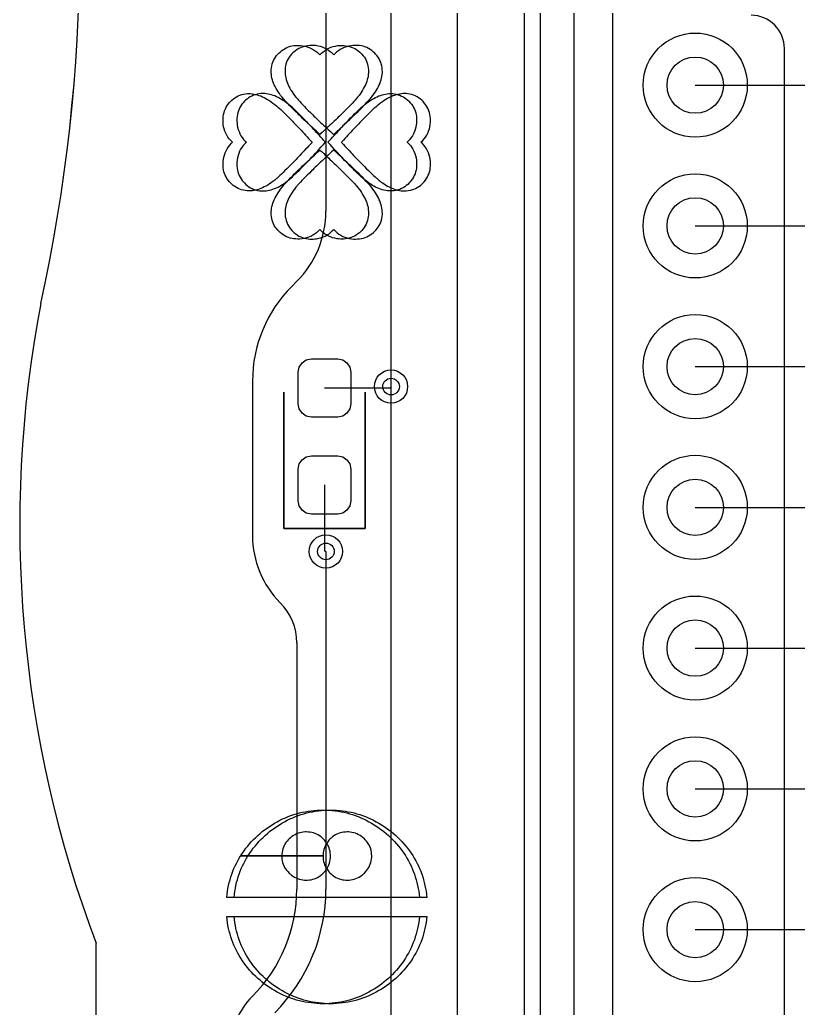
# Model space of a CAD drawing. Header units: millimetres. Extents: x -220 to 263, y -14 to 135.
# Drawn here: x 31.62 to 45.67, y 77.28 to 95.12 of the extents above; entities that cross this region are included whole.
import ezdxf

# ---------------------------------------------------------------- set-up
doc = ezdxf.new("R2010")
doc.units = ezdxf.units.MM
doc.layers.get('0').update_dxf_attribs({"color": 96, "lineweight": 25, "true_color": 0x008000})
for name, color, linetype, lineweight, true_color in [('livello 11', 30, 'Continuous', 25, 0xff7f00), ('livello 8', 18, 'Continuous', 25, 0x000000), ('livello 9', 18, 'Continuous', 25, 0x000000)]:
    doc.layers.add(name, color=color, linetype=linetype, lineweight=lineweight, true_color=true_color)

msp = doc.modelspace()

# ---------------------------------------------------------------- linework, layer by layer
msp.add_line((33, 57.228), (33, 78.454))
for centre, radius, start, end in [((2.5, 96.5), 30.208, 347.5741, 11.8893), ((52.973, 86), 21.351, 169.2022, 200.6976)]:
    msp.add_arc(centre, radius, start, end)
at = {"layer": 'livello 11', "color": 168, "true_color": 0x0d115e, "flags": 128}
for points in [[(41.019, 56.093), (41.019, 108.925)], [(37.038, 93.048), (37.03, 93.056), (36.999, 93.084), (36.969, 93.112), (36.939, 93.14), (36.91, 93.167), (36.882, 93.193), (36.855, 93.219), (36.828, 93.244), (36.802, 93.269), (36.776, 93.293), (36.752, 93.316), (36.728, 93.339), (36.704, 93.362), (36.682, 93.383), (36.66, 93.405), (36.638, 93.425), (36.598, 93.465), (36.56, 93.502), (36.525, 93.537), (36.493, 93.57), (36.464, 93.601), (36.437, 93.629), (36.413, 93.655), (36.392, 93.679), (36.383, 93.69), (36.356, 93.723), (36.33, 93.755), (36.307, 93.787), (36.285, 93.819), (36.265, 93.85), (36.247, 93.881), (36.23, 93.912), (36.216, 93.943), (36.203, 93.974), (36.191, 94.004), (36.182, 94.034), (36.174, 94.064), (36.168, 94.094), (36.163, 94.123), (36.16, 94.167), (36.16, 94.181), (36.161, 94.218), (36.165, 94.253), (36.171, 94.288), (36.179, 94.321), (36.19, 94.354), (36.204, 94.385), (36.22, 94.415), (36.238, 94.445), (36.258, 94.473), (36.282, 94.5), (36.298, 94.517), (36.325, 94.542), (36.352, 94.565), (36.381, 94.584), (36.411, 94.602), (36.441, 94.617), (36.473, 94.629), (36.506, 94.64), (36.539, 94.647), (36.574, 94.653), (36.61, 94.656), (36.635, 94.656), (36.665, 94.655), (36.695, 94.653), (36.724, 94.65), (36.767, 94.642), (36.807, 94.632), (36.847, 94.618), (36.884, 94.602), (36.92, 94.582), (36.954, 94.559), (36.987, 94.534), (37.018, 94.505), (37.038, 94.484), (37.068, 94.515), (37.099, 94.542), (37.132, 94.567), (37.166, 94.589), (37.202, 94.608), (37.239, 94.623), (37.278, 94.636), (37.318, 94.645), (37.36, 94.652), (37.403, 94.655), (37.433, 94.656), (37.469, 94.655), (37.505, 94.651), (37.539, 94.645), (37.573, 94.637), (37.606, 94.626), (37.637, 94.614), (37.668, 94.598), (37.698, 94.581), (37.727, 94.561), (37.755, 94.538), (37.773, 94.522), (37.798, 94.496), (37.821, 94.469), (37.842, 94.441), (37.86, 94.412), (37.875, 94.382), (37.888, 94.351), (37.899, 94.319), (37.907, 94.285), (37.912, 94.25), (37.915, 94.215), (37.915, 94.19), (37.915, 94.16), (37.912, 94.13), (37.908, 94.099), (37.902, 94.069), (37.894, 94.038), (37.884, 94.007), (37.873, 93.977), (37.86, 93.945), (37.845, 93.914), (37.829, 93.883), (37.81, 93.851), (37.79, 93.819), (37.769, 93.787), (37.745, 93.755), (37.72, 93.723), (37.693, 93.69), (37.673, 93.667), (37.651, 93.642), (37.626, 93.614), (37.597, 93.584), (37.567, 93.552), (37.533, 93.518), (37.497, 93.482), (37.458, 93.443), (37.416, 93.403), (37.394, 93.381), (37.371, 93.36), (37.348, 93.337), (37.324, 93.314), (37.299, 93.291), (37.274, 93.267), (37.248, 93.243), (37.221, 93.218), (37.194, 93.192), (37.166, 93.166), (37.137, 93.139), (37.108, 93.112), (37.077, 93.084), (37.046, 93.056), (37.038, 93.048)], [(36.899, 92.909), (36.891, 92.9), (36.862, 92.87), (36.835, 92.839), (36.807, 92.81), (36.78, 92.781), (36.754, 92.753), (36.728, 92.725), (36.703, 92.698), (36.678, 92.672), (36.654, 92.647), (36.63, 92.622), (36.608, 92.598), (36.585, 92.575), (36.563, 92.552), (36.542, 92.531), (36.522, 92.509), (36.482, 92.469), (36.445, 92.431), (36.409, 92.396), (36.376, 92.364), (36.346, 92.335), (36.318, 92.308), (36.291, 92.284), (36.268, 92.263), (36.257, 92.253), (36.224, 92.227), (36.192, 92.201), (36.16, 92.178), (36.128, 92.156), (36.097, 92.136), (36.065, 92.118), (36.034, 92.101), (36.003, 92.087), (35.973, 92.073), (35.942, 92.062), (35.912, 92.052), (35.882, 92.045), (35.853, 92.038), (35.823, 92.034), (35.794, 92.031), (35.765, 92.031), (35.729, 92.032), (35.693, 92.036), (35.659, 92.042), (35.626, 92.05), (35.593, 92.061), (35.562, 92.075), (35.532, 92.091), (35.502, 92.109), (35.474, 92.13), (35.447, 92.153), (35.429, 92.17), (35.405, 92.196), (35.382, 92.224), (35.362, 92.252), (35.345, 92.282), (35.33, 92.313), (35.317, 92.344), (35.307, 92.377), (35.3, 92.411), (35.294, 92.445), (35.291, 92.481), (35.291, 92.505), (35.292, 92.536), (35.294, 92.566), (35.297, 92.595), (35.304, 92.638), (35.315, 92.678), (35.329, 92.718), (35.345, 92.755), (35.365, 92.791), (35.388, 92.825), (35.413, 92.858), (35.442, 92.889), (35.463, 92.909), (35.432, 92.939), (35.404, 92.97), (35.38, 93.003), (35.358, 93.037), (35.339, 93.073), (35.324, 93.11), (35.311, 93.149), (35.302, 93.189), (35.295, 93.231), (35.292, 93.274), (35.291, 93.303), (35.292, 93.34), (35.296, 93.376), (35.301, 93.41), (35.31, 93.444), (35.32, 93.477), (35.333, 93.509), (35.349, 93.539), (35.366, 93.569), (35.386, 93.598), (35.409, 93.626), (35.425, 93.644), (35.451, 93.67), (35.478, 93.693), (35.505, 93.713), (35.534, 93.731), (35.565, 93.747), (35.596, 93.76), (35.628, 93.77), (35.662, 93.778), (35.697, 93.784), (35.732, 93.786), (35.757, 93.787), (35.787, 93.786), (35.817, 93.784), (35.847, 93.779), (35.878, 93.773), (35.909, 93.765), (35.939, 93.755), (35.97, 93.744), (36.002, 93.731), (36.033, 93.716), (36.064, 93.7), (36.096, 93.681), (36.128, 93.662), (36.16, 93.64), (36.192, 93.616), (36.224, 93.591), (36.257, 93.564), (36.28, 93.544), (36.305, 93.522), (36.333, 93.497), (36.362, 93.469), (36.394, 93.438), (36.428, 93.404), (36.465, 93.368), (36.503, 93.329), (36.544, 93.287), (36.565, 93.265), (36.587, 93.243), (36.609, 93.219), (36.632, 93.195), (36.656, 93.171), (36.68, 93.145), (36.704, 93.119), (36.729, 93.092), (36.755, 93.065), (36.781, 93.037), (36.808, 93.008), (36.835, 92.978), (36.863, 92.948), (36.891, 92.917), (36.899, 92.909)], [(37.185, 92.909), (37.214, 92.941), (37.242, 92.971), (37.269, 93.001), (37.296, 93.031), (37.322, 93.059), (37.348, 93.087), (37.373, 93.114), (37.398, 93.141), (37.422, 93.166), (37.445, 93.191), (37.468, 93.216), (37.491, 93.239), (37.512, 93.262), (37.534, 93.284), (37.554, 93.306), (37.594, 93.347), (37.631, 93.385), (37.666, 93.42), (37.699, 93.453), (37.73, 93.483), (37.758, 93.509), (37.784, 93.534), (37.808, 93.555), (37.819, 93.564), (37.851, 93.591), (37.883, 93.616), (37.915, 93.64), (37.947, 93.662), (37.979, 93.681), (38.01, 93.7), (38.041, 93.716), (38.072, 93.731), (38.103, 93.744), (38.133, 93.755), (38.163, 93.765), (38.193, 93.773), (38.223, 93.779), (38.252, 93.784), (38.281, 93.786), (38.31, 93.787), (38.347, 93.786), (38.383, 93.782), (38.417, 93.776), (38.451, 93.767), (38.483, 93.757), (38.514, 93.743), (38.545, 93.727), (38.574, 93.709), (38.602, 93.688), (38.629, 93.665), (38.647, 93.648), (38.671, 93.621), (38.694, 93.594), (38.714, 93.565), (38.731, 93.536), (38.746, 93.505), (38.759, 93.473), (38.769, 93.441), (38.777, 93.407), (38.782, 93.372), (38.785, 93.337), (38.785, 93.312), (38.785, 93.281), (38.783, 93.252), (38.779, 93.222), (38.772, 93.18), (38.761, 93.139), (38.748, 93.1), (38.731, 93.062), (38.711, 93.027), (38.688, 92.992), (38.663, 92.96), (38.634, 92.929), (38.613, 92.909), (38.644, 92.879), (38.672, 92.848), (38.696, 92.815), (38.718, 92.781), (38.737, 92.745), (38.752, 92.708), (38.765, 92.669), (38.775, 92.629), (38.781, 92.587), (38.785, 92.544), (38.785, 92.514), (38.784, 92.478), (38.781, 92.442), (38.775, 92.407), (38.766, 92.374), (38.756, 92.341), (38.743, 92.309), (38.727, 92.278), (38.71, 92.248), (38.689, 92.219), (38.667, 92.192), (38.65, 92.174), (38.625, 92.148), (38.598, 92.125), (38.57, 92.105), (38.541, 92.087), (38.511, 92.071), (38.48, 92.058), (38.447, 92.047), (38.414, 92.04), (38.379, 92.034), (38.344, 92.031), (38.319, 92.031), (38.288, 92.031), (38.258, 92.034), (38.227, 92.038), (38.196, 92.044), (38.165, 92.052), (38.135, 92.061), (38.104, 92.072), (38.073, 92.085), (38.042, 92.099), (38.011, 92.116), (37.991, 92.127), (37.963, 92.146), (37.934, 92.166), (37.904, 92.188), (37.873, 92.213), (37.841, 92.239), (37.807, 92.267), (37.785, 92.287), (37.761, 92.308), (37.738, 92.33), (37.714, 92.352), (37.689, 92.376), (37.664, 92.4), (37.639, 92.426), (37.612, 92.452), (37.582, 92.482), (37.56, 92.505), (37.537, 92.529), (37.512, 92.555), (37.486, 92.582), (37.458, 92.612), (37.429, 92.643), (37.398, 92.676), (37.366, 92.71), (37.333, 92.747), (37.298, 92.785), (37.262, 92.824), (37.224, 92.866), (37.185, 92.909)], [(37.038, 92.77), (37.046, 92.762), (37.077, 92.733), (37.108, 92.705), (37.137, 92.678), (37.166, 92.651), (37.194, 92.625), (37.221, 92.599), (37.248, 92.574), (37.274, 92.549), (37.299, 92.525), (37.324, 92.501), (37.348, 92.479), (37.371, 92.456), (37.394, 92.434), (37.416, 92.413), (37.437, 92.392), (37.478, 92.353), (37.515, 92.315), (37.55, 92.28), (37.582, 92.247), (37.612, 92.217), (37.638, 92.188), (37.662, 92.162), (37.683, 92.138), (37.693, 92.127), (37.72, 92.095), (37.745, 92.063), (37.769, 92.031), (37.79, 91.999), (37.81, 91.968), (37.829, 91.936), (37.845, 91.905), (37.86, 91.874), (37.873, 91.844), (37.884, 91.814), (37.894, 91.784), (37.902, 91.754), (37.908, 91.724), (37.912, 91.695), (37.915, 91.651), (37.915, 91.636), (37.914, 91.6), (37.911, 91.564), (37.905, 91.53), (37.896, 91.496), (37.885, 91.464), (37.872, 91.433), (37.856, 91.402), (37.838, 91.373), (37.817, 91.345), (37.794, 91.318), (37.777, 91.3), (37.751, 91.275), (37.723, 91.253), (37.695, 91.233), (37.665, 91.216), (37.634, 91.201), (37.603, 91.188), (37.57, 91.178), (37.536, 91.17), (37.501, 91.165), (37.466, 91.162), (37.441, 91.162), (37.411, 91.162), (37.381, 91.164), (37.352, 91.168), (37.309, 91.175), (37.268, 91.186), (37.229, 91.199), (37.192, 91.216), (37.156, 91.236), (37.121, 91.258), (37.089, 91.284), (37.058, 91.313), (37.038, 91.334), (37.008, 91.303), (36.977, 91.275), (36.944, 91.251), (36.909, 91.229), (36.874, 91.21), (36.836, 91.194), (36.798, 91.182), (36.757, 91.172), (36.716, 91.166), (36.672, 91.162), (36.643, 91.162), (36.606, 91.163), (36.571, 91.166), (36.536, 91.172), (36.503, 91.18), (36.47, 91.191), (36.438, 91.204), (36.407, 91.219), (36.378, 91.237), (36.349, 91.257), (36.321, 91.279), (36.303, 91.296), (36.277, 91.322), (36.254, 91.349), (36.234, 91.377), (36.216, 91.406), (36.2, 91.436), (36.187, 91.467), (36.177, 91.5), (36.169, 91.533), (36.163, 91.568), (36.16, 91.603), (36.16, 91.628), (36.161, 91.658), (36.163, 91.688), (36.168, 91.718), (36.174, 91.749), (36.182, 91.779), (36.191, 91.81), (36.203, 91.841), (36.216, 91.872), (36.23, 91.904), (36.247, 91.935), (36.265, 91.967), (36.285, 91.998), (36.307, 92.03), (36.33, 92.063), (36.356, 92.095), (36.383, 92.127), (36.402, 92.151), (36.425, 92.176), (36.45, 92.203), (36.478, 92.233), (36.509, 92.265), (36.543, 92.299), (36.579, 92.336), (36.618, 92.374), (36.66, 92.415), (36.682, 92.436), (36.704, 92.458), (36.728, 92.48), (36.752, 92.503), (36.776, 92.526), (36.802, 92.55), (36.828, 92.575), (36.855, 92.6), (36.882, 92.626), (36.91, 92.652), (36.939, 92.678), (36.969, 92.706), (36.999, 92.733), (37.03, 92.762), (37.038, 92.77)], [(36.388, 88.399), (36.388, 85.939)], [(37.858, 85.939), (37.858, 88.399)], [(36.388, 85.939), (37.858, 85.939)], [(37.284, 80.855), (37.339, 80.853), (37.393, 80.849), (37.447, 80.843), (37.5, 80.836), (37.552, 80.827), (37.605, 80.816), (37.657, 80.804), (37.708, 80.79), (37.759, 80.774), (37.81, 80.757), (37.86, 80.738), (37.91, 80.718), (37.959, 80.696), (38.008, 80.672), (38.057, 80.646), (38.105, 80.62), (38.151, 80.592), (38.197, 80.562), (38.241, 80.532), (38.284, 80.501), (38.326, 80.468), (38.367, 80.435), (38.407, 80.4), (38.446, 80.364), (38.483, 80.327), (38.52, 80.288), (38.555, 80.249), (38.589, 80.208), (38.622, 80.166), (38.654, 80.123), (38.685, 80.079), (38.714, 80.034), (38.742, 79.989), (38.769, 79.942), (38.793, 79.895), (38.816, 79.848), (38.838, 79.8), (38.858, 79.751), (38.877, 79.701), (38.894, 79.651), (38.909, 79.6), (38.923, 79.549), (38.935, 79.496), (38.946, 79.444), (38.955, 79.39), (38.962, 79.336), (38.968, 79.281), (35.491, 79.281), (35.497, 79.336), (35.504, 79.39), (35.514, 79.444), (35.524, 79.496), (35.536, 79.549), (35.55, 79.6), (35.566, 79.651), (35.583, 79.701), (35.601, 79.751), (35.621, 79.8), (35.643, 79.848), (35.666, 79.895), (35.69, 79.942), (35.717, 79.989), (35.741, 80.029), (36.352, 80.029), (36.352, 80.006), (36.355, 79.974), (36.36, 79.942), (36.367, 79.911), (36.377, 79.881), (36.389, 79.852), (36.403, 79.823), (36.42, 79.796), (36.439, 79.77), (36.46, 79.745), (36.484, 79.72), (36.501, 79.705), (36.526, 79.683), (36.553, 79.664), (36.58, 79.647), (36.609, 79.632), (36.638, 79.62), (36.667, 79.61), (36.698, 79.602), (36.729, 79.596), (36.761, 79.593), (36.794, 79.592), (36.817, 79.593), (36.849, 79.595), (36.881, 79.6), (36.911, 79.607), (36.941, 79.617), (36.97, 79.628), (36.998, 79.642), (37.025, 79.658), (37.051, 79.677), (37.077, 79.697), (37.101, 79.72), (37.117, 79.736), (37.138, 79.761), (37.157, 79.787), (37.174, 79.814), (37.189, 79.842), (37.201, 79.871), (37.212, 79.901), (37.219, 79.931), (37.225, 79.963), (37.228, 79.995), (37.23, 80.029), (37.229, 80.051), (37.227, 80.084), (37.222, 80.116), (37.214, 80.146), (37.205, 80.176), (37.193, 80.205), (37.179, 80.233), (37.163, 80.26), (37.145, 80.286), (37.124, 80.311), (37.101, 80.335), (37.085, 80.35), (37.06, 80.371), (37.034, 80.39), (37.007, 80.407), (36.98, 80.421), (36.951, 80.434), (36.921, 80.443), (36.891, 80.451), (36.86, 80.457), (36.828, 80.46), (36.794, 80.461), (36.772, 80.461), (36.74, 80.458), (36.708, 80.453), (36.677, 80.446), (36.647, 80.437), (36.618, 80.426), (36.59, 80.412), (36.562, 80.396), (36.535, 80.378), (36.509, 80.358), (36.484, 80.335), (36.468, 80.319), (36.446, 80.294), (36.426, 80.269), (36.409, 80.242), (36.394, 80.215), (36.381, 80.186), (36.37, 80.156), (36.362, 80.126), (36.356, 80.095), (36.353, 80.062), (36.352, 80.029), (35.741, 80.029), (35.744, 80.034), (35.774, 80.079), (35.804, 80.123), (35.836, 80.166), (35.87, 80.208), (35.904, 80.249), (35.939, 80.288), (35.975, 80.327), (36.013, 80.364), (36.052, 80.4), (36.092, 80.435), (36.132, 80.468), (36.174, 80.501), (36.218, 80.532), (36.262, 80.562), (36.307, 80.592), (36.354, 80.62), (36.402, 80.646), (36.45, 80.672), (36.499, 80.696), (36.549, 80.718), (36.598, 80.738), (36.649, 80.757), (36.699, 80.774), (36.75, 80.79), (36.802, 80.804), (36.854, 80.816), (36.906, 80.827), (36.959, 80.836), (37.012, 80.843), (37.066, 80.849), (37.12, 80.853), (37.175, 80.855), (37.23, 80.856), (37.284, 80.855)], [(38.962, 78.882), (38.955, 78.828), (38.946, 78.774), (38.935, 78.721), (38.923, 78.669), (38.909, 78.618), (38.894, 78.567), (38.877, 78.517), (38.858, 78.467), (38.838, 78.418), (38.816, 78.37), (38.793, 78.322), (38.769, 78.275), (38.742, 78.229), (38.714, 78.183), (38.685, 78.138), (38.654, 78.094), (38.622, 78.052), (38.589, 78.01), (38.555, 77.969), (38.52, 77.93), (38.483, 77.892), (38.446, 77.855), (38.407, 77.819), (38.367, 77.784), (38.326, 77.75), (38.284, 77.717), (38.241, 77.686), (38.197, 77.655), (38.151, 77.626), (38.105, 77.598), (38.057, 77.571), (38.008, 77.546), (37.959, 77.522), (37.91, 77.5), (37.86, 77.479), (37.81, 77.461), (37.759, 77.443), (37.708, 77.428), (37.657, 77.414), (37.605, 77.402), (37.552, 77.391), (37.5, 77.382), (37.447, 77.375), (37.393, 77.369), (37.339, 77.365), (37.284, 77.362), (37.23, 77.362), (37.175, 77.362), (37.12, 77.365), (37.066, 77.369), (37.012, 77.375), (36.959, 77.382), (36.906, 77.391), (36.854, 77.402), (36.802, 77.414), (36.75, 77.428), (36.699, 77.443), (36.649, 77.461), (36.598, 77.479), (36.549, 77.5), (36.499, 77.522), (36.45, 77.546), (36.402, 77.571), (36.354, 77.598), (36.307, 77.626), (36.262, 77.655), (36.218, 77.686), (36.174, 77.717), (36.132, 77.75), (36.092, 77.784), (36.052, 77.819), (36.013, 77.855), (35.975, 77.892), (35.939, 77.93), (35.904, 77.969), (35.87, 78.01), (35.836, 78.052), (35.804, 78.094), (35.774, 78.138), (35.744, 78.183), (35.717, 78.229), (35.69, 78.275), (35.666, 78.322), (35.643, 78.37), (35.621, 78.418), (35.601, 78.467), (35.583, 78.517), (35.566, 78.567), (35.55, 78.618), (35.536, 78.669), (35.524, 78.721), (35.514, 78.774), (35.504, 78.828), (35.497, 78.882), (35.491, 78.937), (38.968, 78.937), (38.962, 78.882)]]:
    msp.add_lwpolyline(points, dxfattribs=at)
at = {"layer": 'livello 11', "color": 250, "true_color": 0x2f2d31, "flags": 128}
for points in [[(32, 90, 0.106495), (32.06, 102.723)], [(32, 90, 0.138297), (33, 78.454)]]:
    msp.add_lwpolyline(points, format="xyb", dxfattribs=at)
at = {"layer": 'livello 11', "color": 139, "true_color": 0x174d58, "flags": 128}
for points in [[(37.288, 93.048), (37.296, 93.056), (37.327, 93.084), (37.358, 93.112), (37.387, 93.14), (37.416, 93.167), (37.444, 93.193), (37.472, 93.219), (37.498, 93.244), (37.525, 93.269), (37.55, 93.293), (37.575, 93.316), (37.599, 93.339), (37.622, 93.362), (37.644, 93.383), (37.666, 93.405), (37.688, 93.425), (37.728, 93.465), (37.766, 93.502), (37.801, 93.537), (37.833, 93.57), (37.862, 93.601), (37.889, 93.629), (37.913, 93.655), (37.934, 93.679), (37.944, 93.69), (37.971, 93.723), (37.996, 93.755), (38.019, 93.787), (38.041, 93.819), (38.061, 93.85), (38.079, 93.881), (38.096, 93.912), (38.111, 93.943), (38.124, 93.974), (38.135, 94.004), (38.145, 94.034), (38.152, 94.064), (38.158, 94.094), (38.163, 94.123), (38.166, 94.167), (38.166, 94.181), (38.165, 94.218), (38.161, 94.253), (38.155, 94.288), (38.147, 94.321), (38.136, 94.354), (38.122, 94.385), (38.107, 94.415), (38.088, 94.445), (38.068, 94.473), (38.045, 94.5), (38.028, 94.517), (38.001, 94.542), (37.974, 94.565), (37.945, 94.584), (37.916, 94.602), (37.885, 94.617), (37.853, 94.629), (37.821, 94.64), (37.787, 94.647), (37.752, 94.653), (37.716, 94.656), (37.691, 94.656), (37.661, 94.655), (37.631, 94.653), (37.602, 94.65), (37.559, 94.642), (37.519, 94.632), (37.48, 94.618), (37.442, 94.602), (37.406, 94.582), (37.372, 94.559), (37.339, 94.534), (37.308, 94.505), (37.288, 94.484), (37.258, 94.515), (37.227, 94.542), (37.194, 94.567), (37.16, 94.589), (37.124, 94.608), (37.087, 94.623), (37.048, 94.636), (37.008, 94.645), (36.966, 94.652), (36.923, 94.655), (36.894, 94.656), (36.857, 94.655), (36.821, 94.651), (36.787, 94.645), (36.753, 94.637), (36.721, 94.626), (36.689, 94.614), (36.658, 94.598), (36.628, 94.581), (36.6, 94.561), (36.572, 94.538), (36.553, 94.522), (36.528, 94.496), (36.505, 94.469), (36.484, 94.441), (36.467, 94.412), (36.451, 94.382), (36.438, 94.351), (36.427, 94.319), (36.42, 94.285), (36.414, 94.25), (36.411, 94.215), (36.411, 94.19), (36.411, 94.16), (36.414, 94.13), (36.418, 94.099), (36.424, 94.069), (36.432, 94.038), (36.442, 94.007), (36.453, 93.977), (36.466, 93.945), (36.481, 93.914), (36.498, 93.883), (36.516, 93.851), (36.536, 93.819), (36.558, 93.787), (36.581, 93.755), (36.606, 93.723), (36.633, 93.69), (36.653, 93.667), (36.675, 93.642), (36.701, 93.614), (36.729, 93.584), (36.76, 93.552), (36.793, 93.518), (36.829, 93.482), (36.868, 93.443), (36.91, 93.403), (36.932, 93.381), (36.955, 93.36), (36.978, 93.337), (37.002, 93.314), (37.027, 93.291), (37.052, 93.267), (37.078, 93.243), (37.105, 93.218), (37.132, 93.192), (37.16, 93.166), (37.189, 93.139), (37.219, 93.112), (37.249, 93.084), (37.28, 93.056), (37.288, 93.048)], [(37.141, 92.909), (37.113, 92.941), (37.085, 92.971), (37.057, 93.001), (37.03, 93.031), (37.004, 93.059), (36.978, 93.087), (36.953, 93.114), (36.928, 93.141), (36.904, 93.166), (36.881, 93.191), (36.858, 93.216), (36.836, 93.239), (36.814, 93.262), (36.792, 93.284), (36.772, 93.306), (36.732, 93.347), (36.695, 93.385), (36.66, 93.42), (36.627, 93.453), (36.596, 93.483), (36.568, 93.509), (36.542, 93.534), (36.518, 93.555), (36.507, 93.564), (36.475, 93.591), (36.443, 93.616), (36.411, 93.64), (36.379, 93.662), (36.347, 93.681), (36.316, 93.7), (36.285, 93.716), (36.254, 93.731), (36.224, 93.744), (36.193, 93.755), (36.163, 93.765), (36.133, 93.773), (36.103, 93.779), (36.074, 93.784), (36.045, 93.786), (36.016, 93.787), (35.979, 93.786), (35.944, 93.782), (35.909, 93.776), (35.876, 93.767), (35.843, 93.757), (35.812, 93.743), (35.782, 93.727), (35.752, 93.709), (35.724, 93.688), (35.697, 93.665), (35.679, 93.648), (35.655, 93.621), (35.632, 93.594), (35.612, 93.565), (35.595, 93.536), (35.58, 93.505), (35.567, 93.473), (35.557, 93.441), (35.55, 93.407), (35.544, 93.372), (35.541, 93.337), (35.541, 93.312), (35.542, 93.281), (35.544, 93.252), (35.547, 93.222), (35.554, 93.18), (35.565, 93.139), (35.579, 93.1), (35.595, 93.062), (35.615, 93.027), (35.638, 92.992), (35.663, 92.96), (35.692, 92.929), (35.713, 92.909), (35.682, 92.879), (35.654, 92.848), (35.63, 92.815), (35.608, 92.781), (35.589, 92.745), (35.574, 92.708), (35.561, 92.669), (35.552, 92.629), (35.545, 92.587), (35.542, 92.544), (35.541, 92.514), (35.542, 92.478), (35.546, 92.442), (35.551, 92.407), (35.56, 92.374), (35.57, 92.341), (35.584, 92.309), (35.599, 92.278), (35.617, 92.248), (35.637, 92.219), (35.659, 92.192), (35.676, 92.174), (35.701, 92.148), (35.728, 92.125), (35.756, 92.105), (35.785, 92.087), (35.815, 92.071), (35.847, 92.058), (35.879, 92.047), (35.912, 92.04), (35.947, 92.034), (35.983, 92.031), (36.007, 92.031), (36.038, 92.031), (36.068, 92.034), (36.099, 92.038), (36.13, 92.044), (36.161, 92.052), (36.192, 92.061), (36.222, 92.072), (36.253, 92.085), (36.284, 92.099), (36.315, 92.116), (36.335, 92.127), (36.363, 92.146), (36.392, 92.166), (36.422, 92.188), (36.453, 92.213), (36.486, 92.239), (36.519, 92.267), (36.542, 92.287), (36.565, 92.308), (36.588, 92.33), (36.613, 92.352), (36.637, 92.376), (36.662, 92.4), (36.688, 92.426), (36.714, 92.452), (36.745, 92.482), (36.766, 92.505), (36.79, 92.529), (36.814, 92.555), (36.841, 92.582), (36.868, 92.612), (36.897, 92.643), (36.928, 92.676), (36.96, 92.71), (36.993, 92.747), (37.028, 92.785), (37.064, 92.824), (37.102, 92.866), (37.141, 92.909)], [(37.427, 92.909), (37.435, 92.9), (37.464, 92.87), (37.492, 92.839), (37.519, 92.81), (37.546, 92.781), (37.573, 92.753), (37.598, 92.725), (37.623, 92.698), (37.648, 92.672), (37.672, 92.647), (37.696, 92.622), (37.719, 92.598), (37.741, 92.575), (37.763, 92.552), (37.784, 92.531), (37.805, 92.509), (37.844, 92.469), (37.882, 92.431), (37.917, 92.396), (37.95, 92.364), (37.98, 92.335), (38.009, 92.308), (38.035, 92.284), (38.059, 92.263), (38.07, 92.253), (38.102, 92.227), (38.134, 92.201), (38.166, 92.178), (38.198, 92.156), (38.23, 92.136), (38.261, 92.118), (38.292, 92.101), (38.323, 92.087), (38.353, 92.073), (38.384, 92.062), (38.414, 92.052), (38.444, 92.045), (38.474, 92.038), (38.503, 92.034), (38.532, 92.031), (38.561, 92.031), (38.598, 92.032), (38.633, 92.036), (38.667, 92.042), (38.701, 92.05), (38.733, 92.061), (38.764, 92.075), (38.795, 92.091), (38.824, 92.109), (38.852, 92.13), (38.879, 92.153), (38.897, 92.17), (38.921, 92.196), (38.944, 92.224), (38.964, 92.252), (38.981, 92.282), (38.996, 92.313), (39.009, 92.344), (39.019, 92.377), (39.027, 92.411), (39.032, 92.445), (39.035, 92.481), (39.035, 92.505), (39.035, 92.536), (39.033, 92.566), (39.029, 92.595), (39.022, 92.638), (39.011, 92.678), (38.998, 92.718), (38.981, 92.755), (38.961, 92.791), (38.938, 92.825), (38.913, 92.858), (38.884, 92.889), (38.863, 92.909), (38.894, 92.939), (38.922, 92.97), (38.946, 93.003), (38.968, 93.037), (38.987, 93.073), (39.002, 93.11), (39.015, 93.149), (39.025, 93.189), (39.031, 93.231), (39.035, 93.274), (39.035, 93.303), (39.034, 93.34), (39.031, 93.376), (39.025, 93.41), (39.016, 93.444), (39.006, 93.477), (38.993, 93.509), (38.978, 93.539), (38.96, 93.569), (38.94, 93.598), (38.917, 93.626), (38.901, 93.644), (38.876, 93.67), (38.849, 93.693), (38.821, 93.713), (38.792, 93.731), (38.761, 93.747), (38.73, 93.76), (38.698, 93.77), (38.664, 93.778), (38.629, 93.784), (38.594, 93.786), (38.569, 93.787), (38.539, 93.786), (38.509, 93.784), (38.479, 93.779), (38.448, 93.773), (38.418, 93.765), (38.387, 93.755), (38.356, 93.744), (38.325, 93.731), (38.293, 93.716), (38.262, 93.7), (38.23, 93.681), (38.198, 93.662), (38.166, 93.64), (38.134, 93.616), (38.102, 93.591), (38.07, 93.564), (38.046, 93.544), (38.021, 93.522), (37.994, 93.497), (37.964, 93.469), (37.932, 93.438), (37.898, 93.404), (37.861, 93.368), (37.823, 93.329), (37.782, 93.287), (37.761, 93.265), (37.739, 93.243), (37.717, 93.219), (37.694, 93.195), (37.67, 93.171), (37.647, 93.145), (37.622, 93.119), (37.597, 93.092), (37.571, 93.065), (37.545, 93.037), (37.519, 93.008), (37.491, 92.978), (37.463, 92.948), (37.435, 92.917), (37.427, 92.909)], [(37.288, 92.77), (37.28, 92.762), (37.249, 92.733), (37.219, 92.705), (37.189, 92.678), (37.16, 92.651), (37.132, 92.625), (37.105, 92.599), (37.078, 92.574), (37.052, 92.549), (37.027, 92.525), (37.002, 92.501), (36.978, 92.479), (36.955, 92.456), (36.932, 92.434), (36.91, 92.413), (36.889, 92.392), (36.849, 92.353), (36.811, 92.315), (36.776, 92.28), (36.744, 92.247), (36.714, 92.217), (36.688, 92.188), (36.664, 92.162), (36.643, 92.138), (36.633, 92.127), (36.606, 92.095), (36.581, 92.063), (36.558, 92.031), (36.536, 91.999), (36.516, 91.968), (36.498, 91.936), (36.481, 91.905), (36.466, 91.874), (36.453, 91.844), (36.442, 91.814), (36.432, 91.784), (36.424, 91.754), (36.418, 91.724), (36.414, 91.695), (36.411, 91.651), (36.411, 91.636), (36.412, 91.6), (36.415, 91.564), (36.422, 91.53), (36.43, 91.496), (36.441, 91.464), (36.455, 91.433), (36.47, 91.402), (36.489, 91.373), (36.509, 91.345), (36.532, 91.318), (36.549, 91.3), (36.576, 91.275), (36.603, 91.253), (36.632, 91.233), (36.661, 91.216), (36.692, 91.201), (36.724, 91.188), (36.756, 91.178), (36.79, 91.17), (36.825, 91.165), (36.86, 91.162), (36.885, 91.162), (36.915, 91.162), (36.945, 91.164), (36.975, 91.168), (37.017, 91.175), (37.058, 91.186), (37.097, 91.199), (37.135, 91.216), (37.17, 91.236), (37.205, 91.258), (37.237, 91.284), (37.269, 91.313), (37.288, 91.334), (37.318, 91.303), (37.35, 91.275), (37.382, 91.251), (37.417, 91.229), (37.453, 91.21), (37.49, 91.194), (37.529, 91.182), (37.569, 91.172), (37.611, 91.166), (37.654, 91.162), (37.683, 91.162), (37.72, 91.163), (37.755, 91.166), (37.79, 91.172), (37.824, 91.18), (37.856, 91.191), (37.888, 91.204), (37.919, 91.219), (37.949, 91.237), (37.977, 91.257), (38.005, 91.279), (38.023, 91.296), (38.049, 91.322), (38.072, 91.349), (38.093, 91.377), (38.111, 91.406), (38.126, 91.436), (38.139, 91.467), (38.149, 91.5), (38.157, 91.533), (38.163, 91.568), (38.166, 91.603), (38.166, 91.628), (38.165, 91.658), (38.163, 91.688), (38.158, 91.718), (38.152, 91.749), (38.145, 91.779), (38.135, 91.81), (38.124, 91.841), (38.111, 91.872), (38.096, 91.904), (38.079, 91.935), (38.061, 91.967), (38.041, 91.998), (38.019, 92.03), (37.996, 92.063), (37.971, 92.095), (37.944, 92.127), (37.924, 92.151), (37.901, 92.176), (37.876, 92.203), (37.848, 92.233), (37.817, 92.265), (37.784, 92.299), (37.747, 92.336), (37.708, 92.374), (37.666, 92.415), (37.644, 92.436), (37.622, 92.458), (37.599, 92.48), (37.575, 92.503), (37.55, 92.526), (37.525, 92.55), (37.498, 92.575), (37.472, 92.6), (37.444, 92.626), (37.416, 92.652), (37.387, 92.678), (37.358, 92.706), (37.327, 92.733), (37.296, 92.762), (37.288, 92.77)], [(36.388, 85.939), (36.388, 88.399)], [(37.858, 88.399), (37.858, 85.939)], [(37.858, 85.939), (36.388, 85.939)], [(37.151, 80.855), (37.206, 80.853), (37.26, 80.849), (37.314, 80.843), (37.367, 80.836), (37.42, 80.827), (37.472, 80.816), (37.524, 80.804), (37.576, 80.79), (37.627, 80.774), (37.677, 80.757), (37.728, 80.738), (37.778, 80.718), (37.827, 80.696), (37.876, 80.672), (37.924, 80.646), (37.972, 80.62), (38.019, 80.592), (38.064, 80.562), (38.108, 80.532), (38.152, 80.501), (38.194, 80.468), (38.235, 80.435), (38.275, 80.4), (38.313, 80.364), (38.351, 80.327), (38.387, 80.288), (38.422, 80.249), (38.457, 80.208), (38.49, 80.166), (38.522, 80.123), (38.552, 80.079), (38.582, 80.034), (38.609, 79.989), (38.636, 79.942), (38.66, 79.895), (38.684, 79.848), (38.705, 79.8), (38.725, 79.751), (38.744, 79.701), (38.76, 79.651), (38.776, 79.6), (38.79, 79.549), (38.802, 79.496), (38.813, 79.444), (38.822, 79.39), (38.829, 79.336), (38.835, 79.281), (35.358, 79.281), (35.364, 79.336), (35.371, 79.39), (35.38, 79.444), (35.391, 79.496), (35.403, 79.549), (35.417, 79.6), (35.433, 79.651), (35.45, 79.701), (35.468, 79.751), (35.488, 79.8), (35.51, 79.848), (35.533, 79.895), (35.558, 79.942), (35.584, 79.989), (35.608, 80.029), (37.097, 80.029), (37.098, 79.995), (37.101, 79.963), (37.107, 79.931), (37.115, 79.901), (37.125, 79.871), (37.137, 79.842), (37.152, 79.814), (37.169, 79.787), (37.188, 79.761), (37.209, 79.736), (37.225, 79.72), (37.249, 79.697), (37.275, 79.677), (37.301, 79.658), (37.328, 79.642), (37.356, 79.628), (37.385, 79.617), (37.415, 79.607), (37.446, 79.6), (37.477, 79.595), (37.51, 79.593), (37.532, 79.592), (37.565, 79.593), (37.597, 79.596), (37.628, 79.602), (37.659, 79.61), (37.689, 79.62), (37.718, 79.632), (37.746, 79.647), (37.773, 79.664), (37.8, 79.683), (37.826, 79.705), (37.842, 79.72), (37.866, 79.745), (37.887, 79.77), (37.906, 79.796), (37.923, 79.823), (37.937, 79.852), (37.949, 79.881), (37.959, 79.911), (37.966, 79.942), (37.971, 79.974), (37.974, 80.006), (37.974, 80.029), (37.973, 80.062), (37.97, 80.095), (37.964, 80.126), (37.956, 80.156), (37.945, 80.186), (37.933, 80.215), (37.917, 80.242), (37.9, 80.269), (37.88, 80.294), (37.858, 80.319), (37.842, 80.335), (37.817, 80.358), (37.791, 80.378), (37.764, 80.396), (37.736, 80.412), (37.708, 80.426), (37.679, 80.437), (37.649, 80.446), (37.618, 80.453), (37.586, 80.458), (37.554, 80.461), (37.532, 80.461), (37.499, 80.46), (37.466, 80.457), (37.435, 80.451), (37.405, 80.443), (37.375, 80.434), (37.347, 80.421), (37.319, 80.407), (37.292, 80.39), (37.266, 80.371), (37.241, 80.35), (37.225, 80.335), (37.202, 80.311), (37.181, 80.286), (37.163, 80.26), (37.147, 80.233), (37.133, 80.205), (37.121, 80.176), (37.112, 80.146), (37.105, 80.116), (37.1, 80.084), (37.097, 80.051), (37.097, 80.029), (35.608, 80.029), (35.612, 80.034), (35.641, 80.079), (35.672, 80.123), (35.704, 80.166), (35.737, 80.208), (35.771, 80.249), (35.806, 80.288), (35.843, 80.327), (35.88, 80.364), (35.919, 80.4), (35.959, 80.435), (36, 80.468), (36.042, 80.501), (36.085, 80.532), (36.129, 80.562), (36.175, 80.592), (36.222, 80.62), (36.269, 80.646), (36.318, 80.672), (36.367, 80.696), (36.416, 80.718), (36.466, 80.738), (36.516, 80.757), (36.567, 80.774), (36.618, 80.79), (36.669, 80.804), (36.721, 80.816), (36.774, 80.827), (36.826, 80.836), (36.88, 80.843), (36.933, 80.849), (36.987, 80.853), (37.042, 80.855), (37.097, 80.856), (37.151, 80.855)], [(38.829, 78.882), (38.822, 78.828), (38.813, 78.774), (38.802, 78.721), (38.79, 78.669), (38.776, 78.618), (38.76, 78.567), (38.744, 78.517), (38.725, 78.467), (38.705, 78.418), (38.684, 78.37), (38.66, 78.322), (38.636, 78.275), (38.609, 78.229), (38.582, 78.183), (38.552, 78.138), (38.522, 78.094), (38.49, 78.052), (38.457, 78.01), (38.422, 77.969), (38.387, 77.93), (38.351, 77.892), (38.313, 77.855), (38.275, 77.819), (38.235, 77.784), (38.194, 77.75), (38.152, 77.717), (38.108, 77.686), (38.064, 77.655), (38.019, 77.626), (37.972, 77.598), (37.924, 77.571), (37.876, 77.546), (37.827, 77.522), (37.778, 77.5), (37.728, 77.479), (37.677, 77.461), (37.627, 77.443), (37.576, 77.428), (37.524, 77.414), (37.472, 77.402), (37.42, 77.391), (37.367, 77.382), (37.314, 77.375), (37.26, 77.369), (37.206, 77.365), (37.151, 77.362), (37.097, 77.362), (37.042, 77.362), (36.987, 77.365), (36.933, 77.369), (36.88, 77.375), (36.826, 77.382), (36.774, 77.391), (36.721, 77.402), (36.669, 77.414), (36.618, 77.428), (36.567, 77.443), (36.516, 77.461), (36.466, 77.479), (36.416, 77.5), (36.367, 77.522), (36.318, 77.546), (36.269, 77.571), (36.222, 77.598), (36.175, 77.626), (36.129, 77.655), (36.085, 77.686), (36.042, 77.717), (36, 77.75), (35.959, 77.784), (35.919, 77.819), (35.88, 77.855), (35.843, 77.892), (35.806, 77.93), (35.771, 77.969), (35.737, 78.01), (35.704, 78.052), (35.672, 78.094), (35.641, 78.138), (35.612, 78.183), (35.584, 78.229), (35.558, 78.275), (35.533, 78.322), (35.51, 78.37), (35.488, 78.418), (35.468, 78.467), (35.45, 78.517), (35.433, 78.567), (35.417, 78.618), (35.403, 78.669), (35.391, 78.721), (35.38, 78.774), (35.371, 78.828), (35.364, 78.882), (35.358, 78.937), (38.835, 78.937), (38.829, 78.882)]]:
    msp.add_lwpolyline(points, dxfattribs=at)
at = {"layer": 'livello 11', "color": 250, "true_color": 0x2f2d31, "flags": 128}
msp.add_lwpolyline([(33, 57.228), (33, 78.454)], dxfattribs=at)
at = {"layer": 'livello 8', "color": 163, "true_color": 0x4d7fc4, "flags": 128}
for points in [[(38.323, 63.099), (38.323, 110.999)], [(39.523, 56.199), (39.523, 109.899)], [(40.723, 108.299), (40.723, 50.399)], [(41.623, 103.999), (41.623, 56.999)], [(42.323, 101.899), (42.323, 62.082)], [(37.148, 98.224), (37.148, 91.666)], [(43.813, 93.939), (46.562, 93.939)], [(43.813, 91.399), (49.655, 91.399)], [(36.623, 90.399), (36.53, 90.306)], [(36.885, 87.949), (36.794, 87.967), (36.717, 88.019), (36.666, 88.096), (36.648, 88.186), (36.648, 88.761), (36.666, 88.852), (36.717, 88.929), (36.794, 88.981), (36.885, 88.999), (37.36, 88.999), (37.451, 88.981), (37.528, 88.929), (37.579, 88.852), (37.597, 88.761), (37.597, 88.186), (37.579, 88.096), (37.528, 88.019), (37.451, 87.967), (37.36, 87.949), (36.885, 87.949)], [(43.813, 88.859), (46.562, 88.859)], [(35.823, 88.599), (35.823, 85.806)], [(37.123, 88.474), (38.298, 88.474)], [(36.885, 86.199), (36.794, 86.217), (36.717, 86.269), (36.666, 86.346), (36.648, 86.436), (36.648, 87.011), (36.666, 87.102), (36.717, 87.179), (36.794, 87.231), (36.885, 87.249), (37.36, 87.249), (37.451, 87.231), (37.528, 87.179), (37.579, 87.102), (37.597, 87.011), (37.597, 86.436), (37.579, 86.346), (37.528, 86.269), (37.451, 86.217), (37.36, 86.199), (36.885, 86.199)], [(37.123, 86.724), (37.123, 85.549)], [(43.813, 86.319), (49.655, 86.319)], [(37.148, 85.524), (37.148, 79.432)], [(36.623, 83.875), (36.623, 79.43)], [(43.813, 83.779), (46.562, 83.779)], [(43.813, 81.239), (49.655, 81.239)], [(43.813, 78.699), (46.562, 78.699)]]:
    msp.add_lwpolyline(points, dxfattribs=at)
for points in [[(36.622, 90.399, 0.198919), (37.148, 91.666)], [(36.53, 90.306, 0.198913), (35.823, 88.599)], [(38.298, 88.474, 0.414214), (38.323, 88.499)], [(35.823, 85.806, 0.198912), (36.323, 84.599)], [(37.123, 85.549, 0.414214), (37.148, 85.524)], [(36.623, 83.875, 0.198914), (36.323, 84.599)], [(35.822, 77.499, 0.198917), (36.623, 79.43)], [(36.223, 77.199, 0.198905), (37.148, 79.432)], [(35.823, 77.499, 0.198929), (35.423, 76.533)]]:
    msp.add_lwpolyline(points, format="xyb", dxfattribs=at)
at = {"layer": 'livello 8', "color": 163, "true_color": 0x4d7fc4}
for centre in [(43.813, 93.939), (43.813, 91.399), (43.813, 88.859), (43.813, 86.319), (43.813, 83.779), (43.813, 81.239), (43.813, 78.699)]:
    msp.add_circle(centre, 0.94, dxfattribs=at)
at = {"layer": 'livello 8', "color": 7}
for centre, radius in [((43.813, 93.939), 0.508), ((43.813, 91.399), 0.508), ((43.813, 88.859), 0.508), ((38.323, 88.499), 0.15), ((43.813, 86.319), 0.508), ((37.148, 85.524), 0.15), ((43.813, 83.779), 0.508), ((43.813, 81.239), 0.508), ((43.813, 78.699), 0.508)]:
    msp.add_circle(centre, radius, dxfattribs=at)
at = {"layer": 'livello 8', "color": 7, "true_color": 0xececec}
for centre in [(38.323, 88.499), (37.148, 85.524)]:
    msp.add_circle(centre, 0.3, dxfattribs=at)
at = {"layer": 'livello 9', "color": 22, "true_color": 0xc83434, "flags": 128}
for points in [[(45.423, 94.599, 0.414214), (44.823, 95.199)], [(38.298, 88.474, 0.414214), (38.323, 88.499)], [(37.123, 85.549, 0.414214), (37.148, 85.524)]]:
    msp.add_lwpolyline(points, format="xyb", dxfattribs=at)
for points in [[(45.423, 57.399), (45.423, 94.599)], [(36.885, 87.949), (36.794, 87.967), (36.717, 88.019), (36.666, 88.096), (36.648, 88.186), (36.648, 88.761), (36.666, 88.852), (36.717, 88.929), (36.794, 88.981), (36.885, 88.999), (37.36, 88.999), (37.451, 88.981), (37.528, 88.929), (37.579, 88.852), (37.597, 88.761), (37.597, 88.186), (37.579, 88.096), (37.528, 88.019), (37.451, 87.967), (37.36, 87.949), (36.885, 87.949)], [(37.123, 88.474), (38.298, 88.474)], [(36.885, 86.199), (36.794, 86.217), (36.717, 86.269), (36.666, 86.346), (36.648, 86.436), (36.648, 87.011), (36.666, 87.102), (36.717, 87.179), (36.794, 87.231), (36.885, 87.249), (37.36, 87.249), (37.451, 87.231), (37.528, 87.179), (37.579, 87.102), (37.597, 87.011), (37.597, 86.436), (37.579, 86.346), (37.528, 86.269), (37.451, 86.217), (37.36, 86.199), (36.885, 86.199)], [(37.123, 86.724), (37.123, 85.549)]]:
    msp.add_lwpolyline(points, dxfattribs=at)
at = {"layer": 'livello 9', "color": 22, "true_color": 0xc83434}
for centre in [(43.813, 93.939), (43.813, 91.399), (43.813, 88.859), (43.813, 86.319), (43.813, 83.779), (43.813, 81.239), (43.813, 78.699)]:
    msp.add_circle(centre, 0.94, dxfattribs=at)
at = {"layer": 'livello 9', "color": 7}
for centre, radius in [((43.813, 93.939), 0.508), ((43.813, 91.399), 0.508), ((43.813, 88.859), 0.508), ((38.323, 88.499), 0.15), ((43.813, 86.319), 0.508), ((37.148, 85.524), 0.15), ((43.813, 83.779), 0.508), ((43.813, 81.239), 0.508), ((43.813, 78.699), 0.508)]:
    msp.add_circle(centre, radius, dxfattribs=at)
at = {"layer": 'livello 9', "color": 7, "true_color": 0xececec}
for centre in [(38.323, 88.499), (37.148, 85.524)]:
    msp.add_circle(centre, 0.3, dxfattribs=at)

doc.saveas('drawing.dxf')
